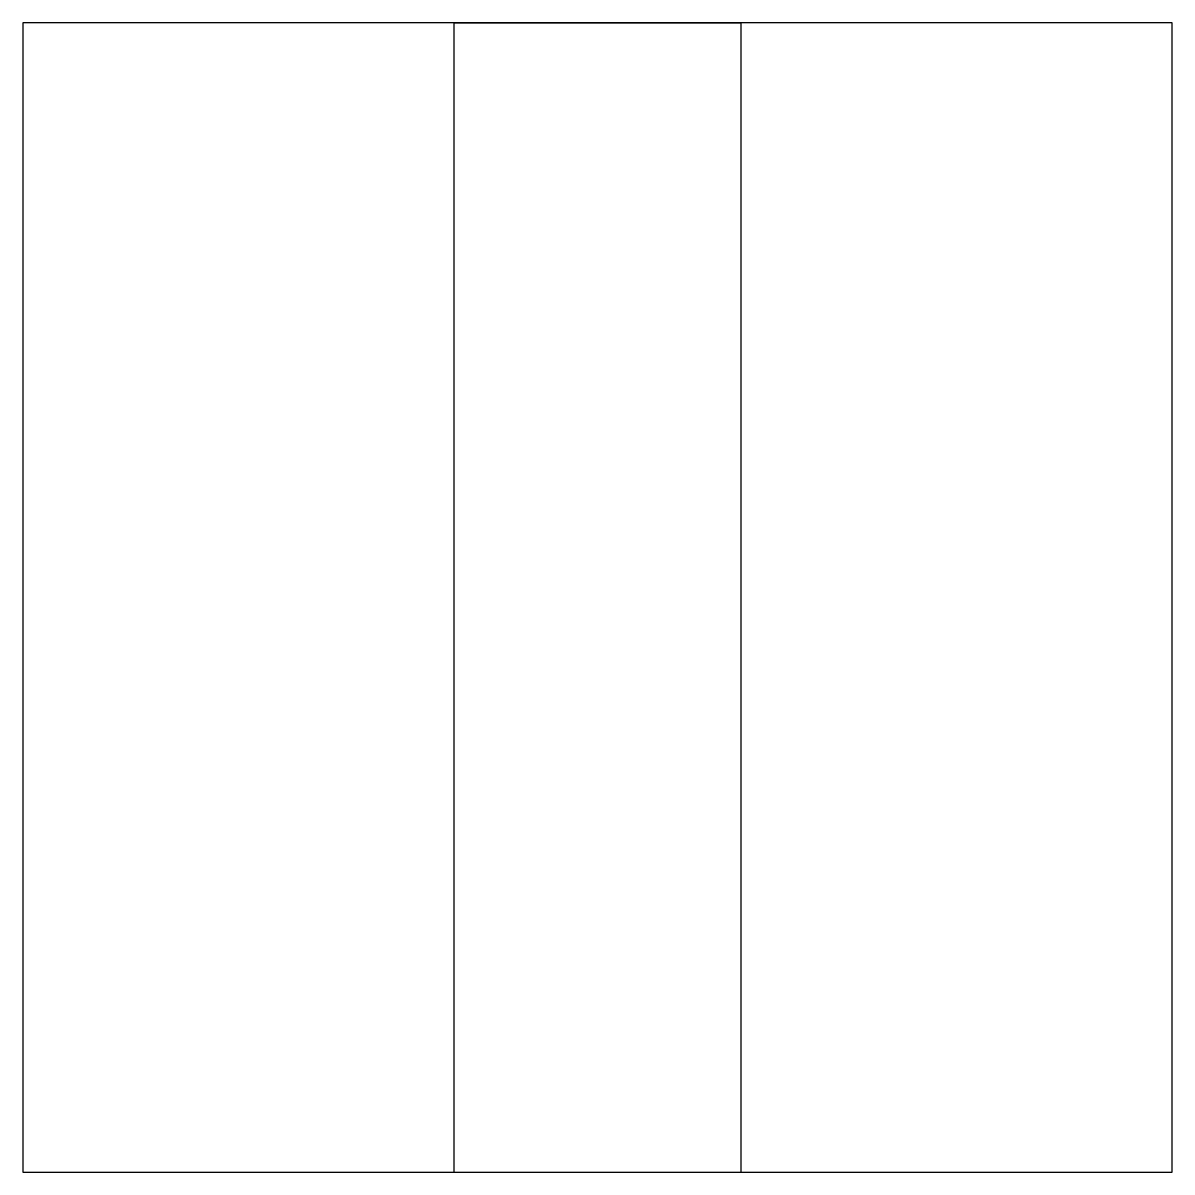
# Model space of a CAD drawing. Extents: x 0 to 40, y 0 to 40.
import ezdxf

# ---------------------------------------------------------------- set-up
doc = ezdxf.new("R2010")
doc.units = 0
doc.layers.add('Pocket', color=7, linetype='CONTINUOUS')

msp = doc.modelspace()

# ---------------------------------------------------------------- linework, layer by layer
at = {"layer": 'Pocket'}
for p, q in [((0, 40), (0, 40, 10)), ((0, 40), (0, 0)), ((0, 40, 10), (0, 0, 10)), ((40, 40), (0, 40)), ((0, 40), (0, 40, 10)), ((15, 40, 10), (0, 40, 10)), ((0, 40), (0, 0)), ((40, 40), (0, 40)), ((15, 40, 10), (0, 40, 10)), ((0, 40, 10), (0, 0, 10)), ((15, 40, 10), (15, 40, 5)), ((15, 40, 5), (25, 40, 5)), ((15, 40, 10), (15, 0, 10)), ((15, 40, 10), (15, 40, 5)), ((15, 40, 10), (15, 0, 10)), ((15, 40, 5), (15, 0, 5)), ((15, 40, 5), (15, 0, 5)), ((15, 40, 5), (25, 40, 5)), ((25, 40, 10), (25, 40, 5)), ((40, 40, 10), (25, 40, 10)), ((25, 0, 5), (25, 40, 5)), ((25, 40, 10), (25, 40, 5)), ((25, 0, 10), (25, 40, 10)), ((25, 0, 5), (25, 40, 5)), ((40, 40, 10), (25, 40, 10)), ((25, 0, 10), (25, 40, 10)), ((40, 40), (40, 40, 10)), ((40, 0), (40, 40)), ((40, 0, 10), (40, 40, 10)), ((40, 40), (40, 40, 10)), ((40, 0), (40, 40)), ((40, 0, 10), (40, 40, 10)), ((0, 0), (0, 0, 10)), ((0, 0), (40, 0)), ((0, 0, 10), (15, 0, 10)), ((0, 0), (0, 0, 10)), ((0, 0), (40, 0)), ((0, 0, 10), (15, 0, 10)), ((15, 0, 5), (25, 0, 5)), ((15, 0, 10), (15, 0, 5)), ((15, 0, 10), (15, 0, 5)), ((15, 0, 5), (25, 0, 5)), ((25, 0, 10), (40, 0, 10)), ((25, 0, 10), (25, 0, 5)), ((25, 0, 10), (25, 0, 5)), ((25, 0, 10), (40, 0, 10)), ((40, 0), (40, 0, 10)), ((40, 0), (40, 0, 10))]:
    msp.add_line(p, q, dxfattribs=at)

doc.saveas('drawing.dxf')
